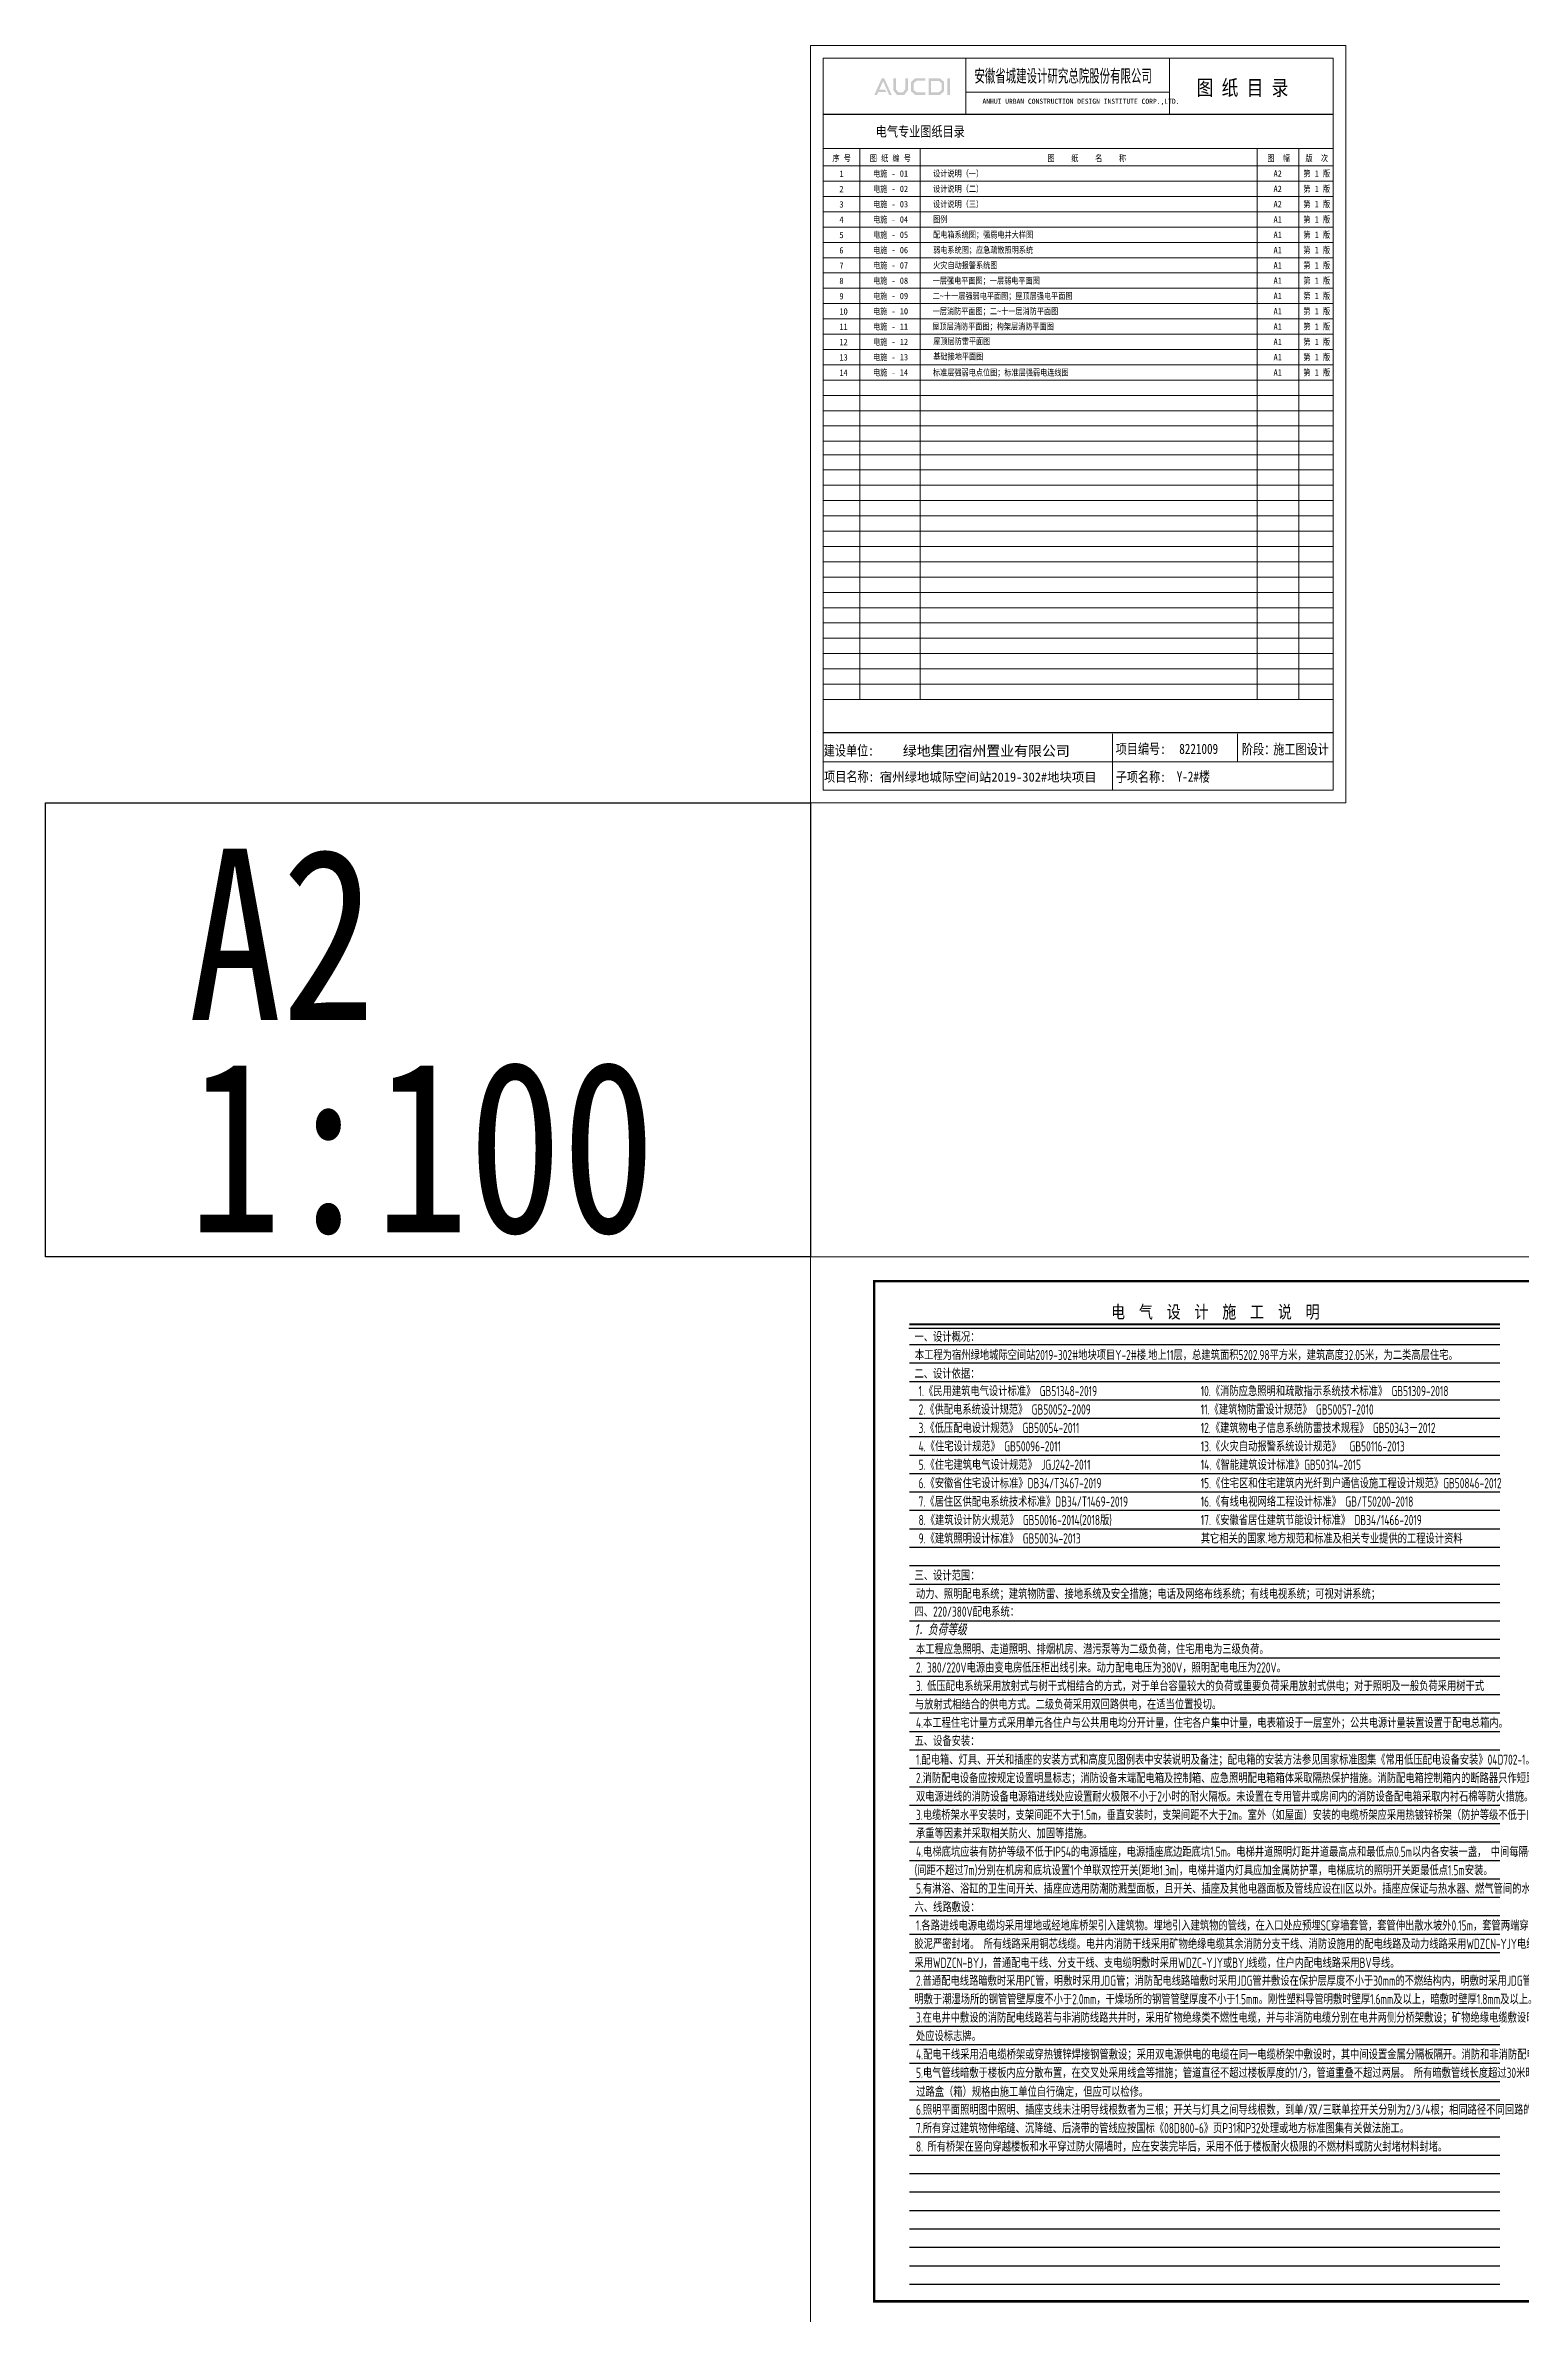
# Model space of a CAD drawing. Extents: x 3774419 to 4775970, y -926964 to 2266.
# Drawn here: x 3774419 to 3832305, y -629489 to -540501 of the extents above; entities that cross this region are included whole.
import ezdxf
from ezdxf.enums import TextEntityAlignment as Align

# ---------------------------------------------------------------- set-up
doc = ezdxf.new("R2010")
doc.units = 0
doc.header["$LTSCALE"] = 1000
doc.header["$MEASUREMENT"] = 0
for name, color, linetype in [('DIM-照明', 7, 'CONTINUOUS'), ('TEL_TEXT', 7, 'CONTINUOUS'), ('text', 7, 'CONTINUOUS'), ('图签文字', 4, 'CONTINUOUS')]:
    doc.layers.add(name, color=color, linetype=linetype)
doc.layers.add('图框', color=147, linetype='CONTINUOUS', lineweight=20)
doc.layers.add('图签', color=147, linetype='CONTINUOUS', lineweight=18)
doc.styles.add('FFDI-TEXT', font='gbeitc.shx', dxfattribs={"width": 0.8, "height": 4.5, "bigfont": 'hztxt.shx'})
doc.styles.add('ICDA-STYLE2', font='simhei.ttf', dxfattribs={"width": 0.8})
doc.styles.add('TSSD_Dimension', font='Tssdeng.shx', dxfattribs={"width": 0.7, "bigfont": 'tssdchn.shx'})
doc.styles.add('宋体', font='', dxfattribs={"height": 4})
doc.styles.add('建筑图签-1', font='simhei.ttf', dxfattribs={"width": 0.7})
doc.styles.add('黑体', font='simhei.ttf')
doc.styles.get('宋体').set_extended_font_data('SimSun')

msp = doc.modelspace()

# ---------------------------------------------------------------- hatches: boundary and pattern name
at = {"layer": '图签文字'}
h = msp.add_hatch(color=4, dxfattribs=at)
h.paths.add_polyline_path([(3809788.6, -541796.1), (3809895.3, -541796.1), (3809895.3, -542450.9), (3809788.6, -542450.9)])
h.paths.add_polyline_path([(3809148.8, -541895.3), (3809148.8, -542342.4), (3809455.2, -542342.4), (3809560.8, -542251.7), (3809560.8, -541980.9), (3809458.4, -541895.3)], flags=16)
h.paths.add_polyline_path([(3809048.4, -541794.9), (3809048.4, -542442.7), (3809492.4, -542442.7), (3809661.2, -542297.8), (3809661.2, -541933.9), (3809494.8, -541794.9)])
h.paths.add_polyline_path([(3808927, -541791.8), (3808927, -541889.8), (3808580.9, -541889.8), (3808468, -541984.1), (3808468, -542255.9), (3808580.9, -542342.8), (3808928.8, -542342.8), (3808928.8, -542446.4), (3808534.6, -542446.4), (3808362.5, -542298.5), (3808362.5, -541934.2), (3808530.9, -541791.8)])
h.paths.add_polyline_path([(3807666.4, -541793.3), (3807769, -541793.3), (3807769, -542227.4), (3807865.9, -542339.1), (3808044.9, -542339.1), (3808141.8, -542227.4), (3808141.8, -541793.3), (3808238.8, -541793.3), (3808238.8, -542259), (3808098.9, -542443.5), (3807811.9, -542443.5), (3807666.4, -542257.2)])
h.paths.add_polyline_path([(3807214.4, -541794.5), (3807313.8, -541794.5), (3807604.5, -542444.1), (3807506.2, -542444.1), (3807266.9, -541905.1), (3807118.1, -542235.1), (3807348.9, -542235.1), (3807400.4, -542333), (3807076.6, -542333), (3807026.8, -542445.9), (3806922.1, -542445.9)])

# ---------------------------------------------------------------- linework, layer by layer
at = {"layer": 'TEL_TEXT', "color": 0}
for p, q in [((3808280.9, -590808.6), (3831451.3, -590808.6)), ((3808299.2, -591446.9), (3831451.3, -591446.9)), ((3808299.2, -591446.9), (3831451.3, -591446.9)), ((3808299.2, -592169.4), (3831451.3, -592169.4)), ((3808299.2, -592891.9), (3831451.3, -592891.9)), ((3808299.2, -593614.3), (3831451.3, -593614.3)), ((3808299.2, -594336.8), (3831451.3, -594336.8)), ((3808299.2, -595059.2), (3831451.3, -595059.2)), ((3808299.2, -595781.7), (3831451.3, -595781.7)), ((3808299.2, -596504.1), (3831451.3, -596504.1)), ((3808299.2, -597226.6), (3831451.3, -597226.6)), ((3808299.2, -597949), (3831451.3, -597949)), ((3808299.2, -598671.5), (3831451.3, -598671.5)), ((3808299.2, -599394), (3831451.3, -599394)), ((3808299.2, -600116.4), (3831451.3, -600116.4)), ((3808299.2, -600838.9), (3831451.3, -600838.9)), ((3808299.2, -601561.3), (3831451.3, -601561.3)), ((3808299.2, -602283.8), (3831451.3, -602283.8)), ((3808299.2, -603006.2), (3831451.3, -603006.2)), ((3808299.2, -603728.7), (3831451.3, -603728.7)), ((3808299.2, -604451.1), (3831451.3, -604451.1)), ((3808299.2, -605173.6), (3831451.3, -605173.6)), ((3808299.2, -605896), (3831451.3, -605896)), ((3808299.2, -606618.5), (3831451.3, -606618.5)), ((3808299.2, -607341), (3831451.3, -607341)), ((3808299.2, -608063.4), (3831451.3, -608063.4)), ((3808299.2, -608785.9), (3831451.3, -608785.9)), ((3808299.2, -609508.3), (3831451.3, -609508.3)), ((3808299.2, -610230.8), (3831451.3, -610230.8)), ((3808299.2, -610953.2), (3831451.3, -610953.2)), ((3808299.2, -611675.7), (3831451.3, -611675.7)), ((3808299.2, -612398.1), (3831451.3, -612398.1)), ((3808299.2, -613120.6), (3831451.3, -613120.6)), ((3808299.2, -613843.1), (3831451.3, -613843.1)), ((3808299.2, -614565.5), (3831451.3, -614565.5)), ((3808299.2, -615288), (3831451.3, -615288)), ((3808299.2, -616010.4), (3831451.3, -616010.4)), ((3808299.2, -616732.9), (3831451.3, -616732.9)), ((3808299.2, -617455.3), (3831451.3, -617455.3)), ((3808299.2, -618177.8), (3831451.3, -618177.8)), ((3808299.2, -618900.2), (3831451.3, -618900.2)), ((3808299.2, -619622.7), (3831451.3, -619622.7)), ((3808299.2, -620345.1), (3831451.3, -620345.1)), ((3808299.2, -621067.6), (3831451.3, -621067.6)), ((3808299.2, -621790.1), (3831451.3, -621790.1)), ((3808299.2, -622512.5), (3831451.3, -622512.5)), ((3808299.2, -623235), (3831451.3, -623235)), ((3808299.2, -623957.4), (3831451.3, -623957.4)), ((3808299.2, -624679.9), (3831451.3, -624679.9)), ((3808299.2, -625402.3), (3831451.3, -625402.3)), ((3808299.2, -626124.8), (3831451.3, -626124.8)), ((3808299.2, -626847.2), (3831451.3, -626847.2)), ((3808299.2, -627569.7), (3831451.3, -627569.7)), ((3808299.2, -628292.2), (3831451.3, -628292.2))]:
    msp.add_line(p, q, dxfattribs=at)
at = {"layer": 'TEL_TEXT', "color": 0, "const_width": 85}
msp.add_lwpolyline([(3831451.3, -590655.4), (3808294.9, -590655.4)], dxfattribs=at)
at = {"layer": 'text', "color": 2}
msp.add_lwpolyline([(3804417.5, -588009.7), (3774419.3, -588009.7), (3774419.3, -570201.4), (3804417.5, -570201.4)], close=True, dxfattribs=at)
at = {"layer": '图框'}
for p, q in [((3824917.5, -541001.4), (3804917.5, -541001.4)), ((3804917.5, -541001.4), (3804917.5, -569701.4)), ((3810510.8, -543201.4), (3810510.8, -541001.4)), ((3818501.5, -543201.4), (3818501.5, -541001.4)), ((3824917.5, -569701.4), (3824917.5, -541001.4)), ((3818480.5, -542339.3), (3810510.8, -542339.3)), ((3804917.5, -544551.4), (3824917.5, -544551.4)), ((3804917.5, -544551.4), (3804917.5, -564351.4)), ((3804917.5, -544551.4), (3804917.5, -568551.4)), ((3806361.7, -544551.4), (3806361.7, -566151.4)), ((3808718.9, -544551.4), (3808718.9, -566151.4)), ((3821929.1, -544551.4), (3821929.1, -566151.4)), ((3823563.3, -544551.4), (3823563.3, -566151.4)), ((3804917.5, -545226.4), (3824917.5, -545226.4)), ((3804917.5, -545226.4), (3824917.5, -545226.4)), ((3824917.5, -545226.4), (3804917.5, -545226.4)), ((3824917.5, -545226.4), (3804917.5, -545226.4)), ((3824917.5, -545826.4), (3804917.5, -545826.4)), ((3824917.5, -546426.4), (3804917.5, -546426.4)), ((3804917.5, -546426.4), (3824917.5, -546426.4)), ((3804917.5, -546426.4), (3824917.5, -546426.4)), ((3824917.5, -546426.4), (3804917.5, -546426.4)), ((3804917.5, -547026.4), (3824917.5, -547026.4)), ((3804917.5, -547026.4), (3824917.5, -547026.4)), ((3824917.5, -547026.4), (3804917.5, -547026.4)), ((3824917.5, -547026.4), (3804917.5, -547026.4)), ((3804917.5, -547626.4), (3824917.5, -547626.4)), ((3804917.5, -547626.4), (3824917.5, -547626.4)), ((3824917.5, -547626.4), (3804917.5, -547626.4)), ((3824917.5, -547626.4), (3804917.5, -547626.4)), ((3804917.5, -548226.4), (3824917.5, -548226.4)), ((3804917.5, -548226.4), (3824917.5, -548226.4)), ((3824917.5, -548226.4), (3804917.5, -548226.4)), ((3824917.5, -548226.4), (3804917.5, -548226.4)), ((3824917.5, -548226.4), (3804917.5, -548226.4)), ((3824917.5, -548226.4), (3804917.5, -548226.4)), ((3824917.5, -548826.4), (3804917.5, -548826.4)), ((3804917.5, -548826.4), (3824917.5, -548826.4)), ((3804917.5, -548826.4), (3824917.5, -548826.4)), ((3824917.5, -548826.4), (3804917.5, -548826.4)), ((3804917.5, -549426.4), (3824917.5, -549426.4)), ((3804917.5, -549426.4), (3824917.5, -549426.4)), ((3824917.5, -549426.4), (3804917.5, -549426.4)), ((3824917.5, -549426.4), (3804917.5, -549426.4)), ((3804917.5, -550026.4), (3824917.5, -550026.4)), ((3804917.5, -550026.4), (3824917.5, -550026.4)), ((3824917.5, -550026.4), (3804917.5, -550026.4)), ((3824917.5, -550026.4), (3804917.5, -550026.4)), ((3804917.5, -550626.4), (3824917.5, -550626.4)), ((3804917.5, -550626.4), (3824917.5, -550626.4)), ((3824917.5, -550626.4), (3804917.5, -550626.4)), ((3824917.5, -550626.4), (3804917.5, -550626.4)), ((3824917.5, -550626.4), (3804917.5, -550626.4)), ((3824917.5, -550626.4), (3804917.5, -550626.4)), ((3824917.5, -551226.4), (3804917.5, -551226.4)), ((3804917.5, -551226.4), (3824917.5, -551226.4)), ((3804917.5, -551226.4), (3824917.5, -551226.4)), ((3824917.5, -551226.4), (3804917.5, -551226.4)), ((3804917.5, -551826.4), (3824917.5, -551826.4)), ((3804917.5, -551826.4), (3824917.5, -551826.4)), ((3824917.5, -551826.4), (3804917.5, -551826.4)), ((3824917.5, -551826.4), (3804917.5, -551826.4)), ((3804917.5, -552426.4), (3824917.5, -552426.4)), ((3804917.5, -552426.4), (3824917.5, -552426.4)), ((3824917.5, -552426.4), (3804917.5, -552426.4)), ((3824917.5, -552426.4), (3804917.5, -552426.4)), ((3804917.5, -553026.4), (3824917.5, -553026.4)), ((3804917.5, -553026.4), (3824917.5, -553026.4)), ((3824917.5, -553026.4), (3804917.5, -553026.4)), ((3824917.5, -553026.4), (3804917.5, -553026.4)), ((3824917.5, -553026.4), (3804917.5, -553026.4)), ((3824917.5, -553026.4), (3804917.5, -553026.4)), ((3824917.5, -553626.4), (3804917.5, -553626.4)), ((3804917.5, -553626.4), (3824917.5, -553626.4)), ((3804917.5, -553626.4), (3824917.5, -553626.4)), ((3824917.5, -553626.4), (3804917.5, -553626.4)), ((3804917.5, -554226.4), (3824917.5, -554226.4)), ((3804917.5, -554226.4), (3824917.5, -554226.4)), ((3824917.5, -554226.4), (3804917.5, -554226.4)), ((3824917.5, -554226.4), (3804917.5, -554226.4)), ((3824917.5, -554826.4), (3804917.5, -554826.4)), ((3824917.5, -555426.4), (3804917.5, -555426.4)), ((3824917.5, -555426.4), (3804917.5, -555426.4)), ((3824917.5, -556026.4), (3804917.5, -556026.4)), ((3824917.5, -556551.4), (3804917.5, -556551.4)), ((3804917.5, -556551.4), (3824917.5, -556551.4)), ((3804917.5, -556551.4), (3824917.5, -556551.4)), ((3824917.5, -556551.4), (3804917.5, -556551.4)), ((3804917.5, -557151.4), (3824917.5, -557151.4)), ((3804917.5, -557151.4), (3824917.5, -557151.4)), ((3824917.5, -557151.4), (3804917.5, -557151.4)), ((3824917.5, -557151.4), (3804917.5, -557151.4)), ((3804917.5, -557751.4), (3824917.5, -557751.4)), ((3804917.5, -557751.4), (3824917.5, -557751.4)), ((3824917.5, -557751.4), (3804917.5, -557751.4)), ((3824917.5, -557751.4), (3804917.5, -557751.4)), ((3804917.5, -558351.4), (3824917.5, -558351.4)), ((3804917.5, -558351.4), (3824917.5, -558351.4)), ((3824917.5, -558351.4), (3804917.5, -558351.4)), ((3824917.5, -558351.4), (3804917.5, -558351.4)), ((3824917.5, -558351.4), (3804917.5, -558351.4)), ((3824917.5, -558351.4), (3804917.5, -558351.4)), ((3824917.5, -558951.4), (3804917.5, -558951.4)), ((3804917.5, -558951.4), (3824917.5, -558951.4)), ((3804917.5, -558951.4), (3824917.5, -558951.4)), ((3824917.5, -558951.4), (3804917.5, -558951.4)), ((3804917.5, -559551.4), (3824917.5, -559551.4)), ((3804917.5, -559551.4), (3824917.5, -559551.4)), ((3824917.5, -559551.4), (3804917.5, -559551.4)), ((3824917.5, -559551.4), (3804917.5, -559551.4)), ((3804917.5, -560151.4), (3824917.5, -560151.4)), ((3804917.5, -560151.4), (3824917.5, -560151.4)), ((3824917.5, -560151.4), (3804917.5, -560151.4)), ((3824917.5, -560151.4), (3804917.5, -560151.4)), ((3804917.5, -560751.4), (3824917.5, -560751.4)), ((3804917.5, -560751.4), (3824917.5, -560751.4)), ((3824917.5, -560751.4), (3804917.5, -560751.4)), ((3824917.5, -560751.4), (3804917.5, -560751.4)), ((3824917.5, -560751.4), (3804917.5, -560751.4)), ((3824917.5, -560751.4), (3804917.5, -560751.4)), ((3824917.5, -561351.4), (3804917.5, -561351.4)), ((3804917.5, -561351.4), (3824917.5, -561351.4)), ((3804917.5, -561351.4), (3824917.5, -561351.4)), ((3824917.5, -561351.4), (3804917.5, -561351.4)), ((3804917.5, -561951.4), (3824917.5, -561951.4)), ((3804917.5, -561951.4), (3824917.5, -561951.4)), ((3824917.5, -561951.4), (3804917.5, -561951.4)), ((3824917.5, -561951.4), (3804917.5, -561951.4)), ((3804917.5, -562551.4), (3824917.5, -562551.4)), ((3804917.5, -562551.4), (3824917.5, -562551.4)), ((3824917.5, -562551.4), (3804917.5, -562551.4)), ((3824917.5, -562551.4), (3804917.5, -562551.4)), ((3804917.5, -563151.4), (3824917.5, -563151.4)), ((3804917.5, -563151.4), (3824917.5, -563151.4)), ((3824917.5, -563151.4), (3804917.5, -563151.4)), ((3824917.5, -563151.4), (3804917.5, -563151.4)), ((3824917.5, -563151.4), (3804917.5, -563151.4)), ((3824917.5, -563151.4), (3804917.5, -563151.4)), ((3824917.5, -563751.4), (3804917.5, -563751.4)), ((3804917.5, -563751.4), (3824917.5, -563751.4)), ((3804917.5, -563751.4), (3824917.5, -563751.4)), ((3824917.5, -563751.4), (3804917.5, -563751.4)), ((3804917.5, -564351.4), (3824917.5, -564351.4)), ((3804917.5, -564351.4), (3824917.5, -564351.4)), ((3824917.5, -564351.4), (3804917.5, -564351.4)), ((3824917.5, -564351.4), (3804917.5, -564351.4)), ((3804917.5, -564951.4), (3824917.5, -564951.4)), ((3804917.5, -564951.4), (3824917.5, -564951.4)), ((3824917.5, -564951.4), (3804917.5, -564951.4)), ((3824917.5, -564951.4), (3804917.5, -564951.4)), ((3824917.5, -564951.4), (3804917.5, -564951.4)), ((3824917.5, -564951.4), (3804917.5, -564951.4)), ((3824917.5, -565551.4), (3804917.5, -565551.4)), ((3804917.5, -565551.4), (3824917.5, -565551.4)), ((3804917.5, -565551.4), (3824917.5, -565551.4)), ((3824917.5, -565551.4), (3804917.5, -565551.4)), ((3824917.5, -566151.4), (3804917.5, -566151.4)), ((3816260.3, -567501.4), (3816260.3, -569701.4)), ((3821162.2, -567501.4), (3821162.2, -568601.2)), ((3804917.5, -568602.4), (3824917.5, -568600.9)), ((3804917.5, -569701.4), (3824917.5, -569701.4))]:
    msp.add_line(p, q, dxfattribs=at)
for points in [[(3825417.5, -540501.4), (3825417.5, -570201.4), (3804417.5, -570201.4), (3804417.5, -540501.4)], [(3825417.5, -540501.4), (3825417.5, -570201.4), (3804417.5, -570201.4), (3804417.5, -540501.4)], [(3804917.5, -569701.4), (3824917.5, -569701.4), (3824917.5, -541001.4), (3804917.5, -541001.4)], [(3804417.5, -588009.7), (3863817.3, -588009.7), (3863817.3, -629963.9), (3804417.5, -629963.9)]]:
    msp.add_lwpolyline(points, close=True, dxfattribs=at)
at = {"layer": '图框', "const_width": 56.2}
for points in [[(3804917.5, -543201.4), (3824917.5, -543201.4)], [(3804917.5, -567451.2), (3824917.5, -567451.2)]]:
    msp.add_lwpolyline(points, dxfattribs=at)
at = {"layer": '图框', "const_width": 100}
msp.add_lwpolyline([(3806917.5, -628963.9), (3862817.5, -628963.9), (3862817.5, -588963.9), (3806917.5, -588963.9)], close=True, dxfattribs=at)

# ---------------------------------------------------------------- texts
at = {"layer": 'DIM-照明', "color": 7, "linetype": 'Continuous', "style": 'FFDI-TEXT', "width": 0.8}
msp.add_text('1．负荷等级', height=450, dxfattribs=at).set_placement((3808489.7, -602851.1, 0))
at = {"layer": 'TEL_TEXT', "color": 4, "style": 'ICDA-STYLE2', "width": 0.8}
msp.add_text('电  气  设  计  施  工  说  明', height=500, dxfattribs=at).set_placement((3820296.3, -590417.4), align=Align.CENTER)
at = {"layer": 'TEL_TEXT', "style": 'TSSD_Dimension', "width": 0.7}
for s, p in [('一、设计概况：', (3808499, -591343.6)), ('二、设计依据：', (3808499, -592788.5)), ('三、设计范围：', (3808499, -600701.3)), ('动力、照明配电系统；建筑物防雷、接地系统及安全措施；电话及网络布线系统；有线电视系统；可视对讲系统；', (3808556.7, -601423.4)), ('四、220/380V配电系统：', (3808499, -602123)), ('2. 380/220V电源由变电房低压柜出线引来。动力配电电压为380V，照明配电电压为220V。', (3808556.7, -604313.2)), ('3. 低压配电系统采用放射式与树干式相结合的方式，对于单台容量较大的负荷或重要负荷采用放射式供电；对于照明及一般负荷采用树干式', (3808556.7, -605035.7)), ('与放射式相结合的供电方式。二级负荷采用双回路供电，在适当位置投切。', (3808515, -605758.1)), ('五、设备安装：', (3808499, -607191.5)), ('4.本工程住宅计量方式采用单元各住户与公共用电均分开计量，住宅各户集中计量，电表箱设于一层室外；公共电源计量装置设置于配电总箱内。', (3808556.7, -606480.6)), ('1.配电箱、灯具、开关和插座的安装方式和高度见图例表中安装说明及备注；配电箱的安装方法参见国家标准图集《常用低压配电设备安装》04D702-1。 ', (3808556.7, -607925.5)), ('2.消防配电设备应按规定设置明显标志；消防设备末端配电箱及控制箱、应急照明配电箱箱体采取隔热保护措施。消防配电箱控制箱内的断路器只作短路保护，过载保护仅用于报警。', (3808556.7, -608647.9)), ('双电源进线的消防设备电源箱进线处应设置耐火极限不小于2小时的耐火隔板。未设置在专用管井或房间内的消防设备配电箱采取内衬石棉等防火措施。', (3808556.7, -609370.4)), ('承重等因素并采取相关防火、加固等措施。', (3808556.7, -610815.3)), ('3.电缆桥架水平安装时，支架间距不大于1.5m，垂直安装时，支架间距不大于2m。室外（如屋面）安装的电缆桥架应采用热镀锌桥架（防护等级不低于IP54）。桥架应充分考虑', (3808556.7, -610092.8)), ('4.电梯底坑应装有防护等级不低于IP54的电源插座，电源插座底边距底坑1.5m。电梯井道照明灯距井道最高点和最低点0.5m以内各安装一盏， 中间每隔一层设一盏壁装裸灯头', (3808556.7, -611537.8)), ('(间距不超过7m)分别在机房和底坑设置1个单联双控开关(距地1.3m)，电梯井道内灯具应加金属防护罩，电梯底坑的照明开关距最低点1.5m安装。', (3808504.8, -612260.2)), ('5.有淋浴、浴缸的卫生间开关、插座应选用防潮防溅型面板，且开关、插座及其他电器面板及管线应设在II区以外。插座应保证与热水器、燃气管间的水平净距不得于150mm。', (3808556.7, -612982.7)), ('六、线路敷设：', (3808499, -613707.9)), ('1.各路进线电源电缆均采用埋地或经地库桥架引入建筑物。埋地引入建筑物的管线，在入口处应预埋SC穿墙套管，套管伸出散水坡外0.15m，套管两端穿电缆后应采用防火、防水', (3808556.7, -614427.6)), ('胶泥严密封堵。 所有线路采用铜芯线缆。电井内消防干线采用矿物绝缘电缆其余消防分支干线、消防设施用的配电线路及动力线路采用WDZCN-YJY电缆，应急照明分支线路', (3808493.1, -615150)), ('采用WDZCN-BYJ，普通配电干线、分支干线、支电缆明敷时采用WDZC-YJY或BYJ线缆，住户内配电线路采用BV导线。', (3808494.3, -615892.8)), ('2.普通配电线路暗敷时采用PC管，明敷时采用JDG管；消防配电线路暗敷时采用JDG管并敷设在保护层厚度不小于30mm的不燃结构内，明敷时采用JDG管且采取防火保护措施。', (3808556.7, -616594.9)), ('明敷于潮湿场所的钢管管壁厚度不小于2.0mm，干燥场所的钢管管壁厚度不小于1.5mm。刚性塑料导管明敷时壁厚1.6mm及以上，暗敷时壁厚1.8mm及以上。', (3808493.1, -617317.4)), ('处应设标志牌。 ', (3808556.7, -618762.3)), ('3.在电井中敷设的消防配电线路若与非消防线路共井时，采用矿物绝缘类不燃性电缆，并与非消防电缆分别在电井两侧分桥架敷设；矿物绝缘电缆敷设时其首末端、分支处及中间接头', (3808556.7, -618039.9)), ('4.配电干线采用沿电缆桥架或穿热镀锌焊接钢管敷设；采用双电源供电的电缆在同一电缆桥架中敷设时，其中间设置金属分隔板隔开。消防和非消防配电线路分桥架敷设。', (3808556.7, -619484.8)), ('5.电气管线暗敷于楼板内应分散布置，在交叉处采用线盒等措施；管道直径不超过楼板厚度的1/3，管道重叠不超过两层。 所有暗敷管线长度超过30米时，中间应加过路盒（箱），', (3808556.7, -620207.2)), ('过路盒（箱）规格由施工单位自行确定，但应可以检修。', (3808564.2, -620948.7)), ('7.所有穿过建筑物伸缩缝、沉降缝、后浇带的管线应按国标《08D800-6》页P31和P32处理或地方标准图集有关做法施工。', (3808556.7, -622374.6)), ('6.照明平面照明图中照明、插座支线未注明导线根数者为三根；开关与灯具之间导线根数，到单/双/三联单控开关分别为2/3/4根；相同路径不同回路的导线不同穿一根管。', (3808556.7, -621652.1)), ('8. 所有桥架在竖向穿越楼板和水平穿过防火隔墙时，应在安装完毕后，采用不低于楼板耐火极限的不燃材料或防火封堵材料封堵。', (3808556.7, -623097))]:
    msp.add_text(s, height=400, dxfattribs=at).set_placement(p)
at = {"layer": 'TEL_TEXT', "color": 1, "style": 'TSSD_Dimension', "width": 0.7}
for s, p in [('本工程为宿州绿地城际空间站2019-302#地块项目Y-2#楼.地上11层，总建筑面积5202.98平方米，建筑高度32.05米，为二类高层住宅。', (3808513.4, -592056.8)), ('本工程应急照明、走道照明、排烟机房、潜污泵等为二级负荷，住宅用电为三级负荷。', (3808556.7, -603590.8))]:
    msp.add_text(s, height=400, dxfattribs=at).set_placement(p)
at = {"layer": 'TEL_TEXT', "color": 7, "style": 'TSSD_Dimension', "width": 0.7}
for s, p in [('1.《民用建筑电气设计标准》 GB51348-2019', (3808658.5, -593471.4)), ('10.《消防应急照明和疏散指示系统技术标准》 GB51309-2018', (3819722.8, -593471.4)), ('2.《供配电系统设计规范》 GB50052-2009', (3808658.5, -594193.8)), ('11.《建筑物防雷设计规范》 GB50057-2010', (3819722.8, -594193.8)), ('3.《低压配电设计规范》 GB50054-2011', (3808658.5, -594916.3)), ('4.《住宅设计规范》 GB50096-2011', (3808658.5, -595638.7)), ('12.《建筑物电子信息系统防雷技术规程》 GB50343－2012', (3819722.8, -594916.3)), ('13.《火灾自动报警系统设计规范》  GB50116-2013', (3819722.8, -595638.7)), ('5.《住宅建筑电气设计规范》 JGJ242-2011  ', (3808658.5, -596361.2)), ('14.《智能建筑设计标准》GB50314-2015 ', (3819722.8, -596361.2)), ('6.《安徽省住宅设计标准》DB34/T3467-2019', (3808658.5, -597083.7)), ('15.《住宅区和住宅建筑内光纤到户通信设施工程设计规范》GB50846-2012', (3819722.8, -597083.7)), ('7.《居住区供配电系统技术标准》DB34/T1469-2019', (3808658.5, -597806.1)), ('16.《有线电视网络工程设计标准》 GB/T50200-2018', (3819722.8, -597806.1)), ('9.《建筑照明设计标准》 GB50034-2013', (3808658.5, -599251)), ('8.《建筑设计防火规范》 GB50016-2014(2018版)', (3808658.5, -598528.6)), ('17.《安徽省居住建筑节能设计标准》 DB34/1466-2019', (3819722.8, -598528.6)), ('其它相关的国家.地方规范和标准及相关专业提供的工程设计资料', (3819722.8, -599251))]:
    msp.add_text(s, height=400, dxfattribs=at).set_placement(p)
at = {"layer": 'text', "color": 2, "style": '黑体', "width": 0.8}
for s, p in [('A2', (3780022.8, -578727)), ('1:100', (3780022.8, -587053.1))]:
    msp.add_text(s, height=6729.45, dxfattribs=at).set_placement(p)
at = {"layer": '图签', "color": 6, "style": '宋体'}
for s, height, p in [('绿地集团宿州置业有限公司', 400, (3808040.4, -568367.5)), ('宿州绿地城际空间站2019-302#地块项目', 356.677, (3807135.9, -569372.3))]:
    msp.add_text(s, height=height, dxfattribs=at).set_placement(p)
at = {"layer": '图签文字', "color": 7, "style": '建筑图签-1'}
for s, height, width, p in [('安徽省城建设计研究总院股份有限公司', 500, 0.6, (3810848.1, -541946.9)), ('图 纸 目 录', 600, 0.8, (3819560.4, -542461)), ('序 号', 250, 0.8, (3805279.9, -545050.2)), ('1', 250, 0.8, (3805554.1, -545660.7)), ('图 纸 编 号', 250, 0.8, (3806747.6, -545050.2)), ('电施 - 01', 250, 0.8, (3806872.1, -545652)), ('设计说明（一）', 250, 0.8, (3809229.3, -545652)), ('图    纸    名    称', 250, 0.8, (3813714.6, -545050.2)), ('图  幅', 250, 0.8, (3822333.2, -545050.2)), ('A2', 250, 0.8, (3822577.4, -545652)), ('第 1 版', 250, 0.8, (3823746.9, -545652)), ('版  次', 250, 0.8, (3823829.6, -545050.2)), ('2', 250, 0.8, (3805554.1, -546260.7)), ('电施 - 02', 250, 0.8, (3806872.1, -546252)), ('设计说明（二）', 250, 0.8, (3809229.3, -546252)), ('A2', 250, 0.8, (3822577.4, -546252)), ('第 1 版', 250, 0.8, (3823746.9, -546252)), ('4', 250, 0.8, (3805554.1, -547460.7)), ('3', 250, 0.8, (3805554.1, -546860.7)), ('电施 - 03', 250, 0.8, (3806872.1, -546852)), ('电施 - 04', 250, 0.8, (3806872.1, -547452)), ('设计说明（三）', 250, 0.8, (3809229.3, -546852)), ('图例', 250, 0.8, (3809229.3, -547447.3)), ('A2', 250, 0.8, (3822577.4, -546852)), ('A1', 250, 0.8, (3822577.4, -547452)), ('第 1 版', 250, 0.8, (3823746.9, -546852)), ('第 1 版', 250, 0.8, (3823746.9, -547452)), ('5', 250, 0.8, (3805554.1, -548060.7)), ('电施 - 05', 250, 0.8, (3806872.1, -548052)), ('配电箱系统图；强弱电井大样图', 250, 0.8, (3809229.3, -548047.3)), ('A1', 250, 0.8, (3822577.4, -548052)), ('第 1 版', 250, 0.8, (3823746.9, -548052)), ('6', 250, 0.8, (3805554.1, -548660.7)), ('7', 250, 0.8, (3805554.1, -549260.7)), ('电施 - 06', 250, 0.8, (3806872.1, -548652)), ('电施 - 07', 250, 0.8, (3806872.1, -549252)), ('弱电系统图；应急疏散照明系统', 250, 0.8, (3809229.3, -548647.3)), ('火灾自动报警系统图', 250, 0.8, (3809229.3, -549247.3)), ('A1', 250, 0.8, (3822577.4, -548652)), ('A1', 250, 0.8, (3822577.4, -549252)), ('第 1 版', 250, 0.8, (3823746.9, -548652)), ('第 1 版', 250, 0.8, (3823746.9, -549252)), ('8', 250, 0.8, (3805554.1, -549860.7)), ('电施 - 08', 250, 0.8, (3806872.1, -549852)), ('一层强电平面图；一层弱电平面图', 250, 0.8, (3809212.4, -549851.4)), ('A1', 250, 0.8, (3822577.4, -549852)), ('第 1 版', 250, 0.8, (3823746.9, -549852)), ('9', 250, 0.8, (3805554.1, -550460.7)), ('10', 250, 0.8, (3805554.1, -551060.7)), ('电施 - 09', 250, 0.8, (3806872.1, -550452)), ('电施 - 10', 250, 0.8, (3806872.1, -551052)), ('一层消防平面图；二~十一层消防平面图', 250, 0.8, (3809212.4, -551051.4)), ('二~十一层强弱电平面图；屋顶层强电平面图', 250, 0.8, (3809212.4, -550451.4)), ('A1', 250, 0.8, (3822577.4, -550452)), ('A1', 250, 0.8, (3822577.4, -551052)), ('第 1 版', 250, 0.8, (3823746.9, -550452)), ('第 1 版', 250, 0.8, (3823746.9, -551052)), ('11', 250, 0.8, (3805554.1, -551660.7)), ('电施 - 11', 250, 0.8, (3806872.1, -551652)), ('屋顶层消防平面图；构架层消防平面图', 250, 0.8, (3809201.7, -551648.4)), ('A1', 250, 0.8, (3822577.4, -551652)), ('第 1 版', 250, 0.8, (3823746.9, -551652)), ('12', 250, 0.8, (3805554.1, -552260.7)), ('电施 - 12', 250, 0.8, (3806872.1, -552252)), ('电施 - 13', 250, 0.8, (3806872.1, -552852)), ('屋顶层防雷平面图', 250, 0.8, (3809233.7, -552224.1)), ('基础接地平面图', 250, 0.8, (3809233.7, -552824.1)), ('A1', 250, 0.8, (3822577.4, -552252)), ('A1', 250, 0.8, (3822577.4, -552852)), ('第 1 版', 250, 0.8, (3823746.9, -552252)), ('第 1 版', 250, 0.8, (3823746.9, -552852)), ('13', 250, 0.8, (3805554.1, -552860.7)), ('14', 250, 0.8, (3805554.1, -553460.7)), ('电施 - 14', 250, 0.8, (3806872.1, -553452)), ('标准层强弱电点位图；标准层强弱电连线图', 250, 0.8, (3809223.1, -553453.1)), ('A1', 250, 0.8, (3822577.4, -553452)), ('第 1 版', 250, 0.8, (3823746.9, -553452)), (' 建设单位: ', 400, 0.8, (3804721.2, -568352.4)), ('项目编号:', 400, 0.8, (3816387.8, -568287.4)), ('阶段：', 400, 0.8, (3821335, -568299.8)), ('项目名称:', 400, 0.8, (3804954.7, -569374.8)), ('子项名称:', 400, 0.8, (3816387.8, -569387.2))]:
    msp.add_text(s, height=height, dxfattribs=dict(at, width=width)).set_placement(p)
at = {"layer": '图签文字', "linetype": 'Continuous', "style": '建筑图签-1', "width": 0.91}
msp.add_text('ANHUI URBAN CONSTRUCTION DESIGN INSTITUTE CORP.,LTD.', height=200, dxfattribs=at).set_placement((3811164.1, -542793.4))
at = {"layer": '图签文字', "style": '建筑图签-1', "width": 0.8}
msp.add_text('电气专业图纸目录', height=400, dxfattribs=at).set_placement((3806979.6, -544075.8))
at = {"layer": '图签文字', "color": 6, "style": '建筑图签-1', "width": 0.8}
for s, p in [('8221009', (3818880.6, -568287.4)), ('施工图设计', (3822567.6, -568299.8)), ('Y-2#楼', (3818780.8, -569374.8))]:
    msp.add_text(s, height=400, dxfattribs=at).set_placement(p)

doc.saveas('drawing.dxf')
